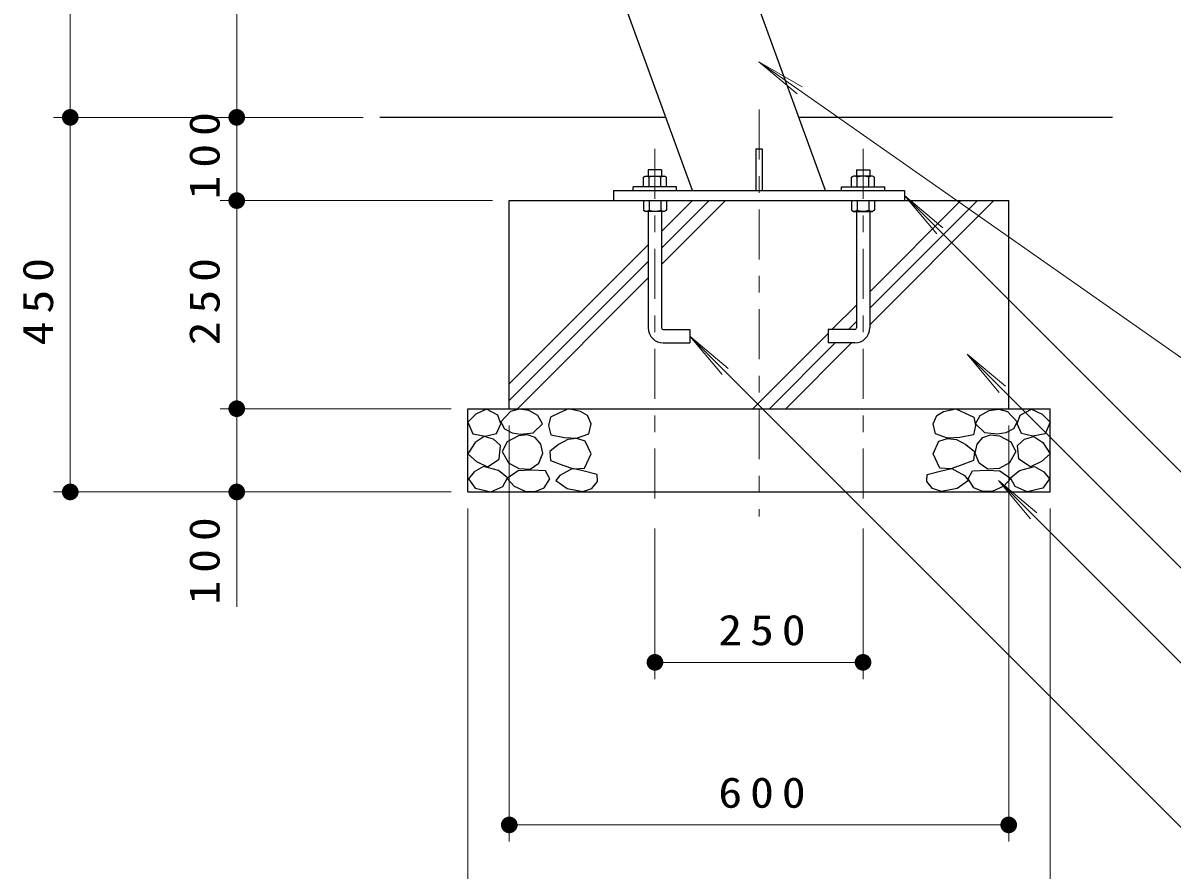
# Model space of a CAD drawing. Units: millimetres on the paper, scale 1:20. Extents: x -365 to 0, y -12 to 257.
# Drawn here: x -229.2 to -160.1, y 63 to 113.9 of the extents above; entities that cross this region are included whole.
import ezdxf

# ---------------------------------------------------------------- set-up
doc = ezdxf.new("R2010")
doc.units = ezdxf.units.MM
doc.linetypes.add('USER1', pattern=[4.5, 2.5, -2])
doc.linetypes.add('USER2', pattern=[6, 3, -1, 1, -1])
doc.layers.add('LY_1', color=7, linetype='Continuous', lineweight=25)
doc.styles.add('ＭＳ ゴシック', font='')
doc.styles.get('ＭＳ ゴシック').set_extended_font_data('MS Gothic')

# ---------------------------------------------------------------- blocks, each defined once
blk = doc.blocks.new('filled_dot')
at = {"color": 0, "linetype": 'Continuous', "lineweight": -2, "const_width": 1.25}
blk.add_lwpolyline([(-0.625, 0, 1), (0.625, 0, 1)], format="xyb", close=True, dxfattribs=at)

msp = doc.modelspace()

# ---------------------------------------------------------------- linework, layer by layer
at = {"layer": 'LY_1', "lineweight": 13}
for p, q in [((-226.312, 108.247), (-226.312, 149.915)), ((-216.312, 108.247), (-216.312, 129.248)), ((-184.946, 111.589), (-182.649, 109.659)), ((-184.946, 111.589), (-182.349, 110.087)), ((-159.546, 93.782), (-184.946, 111.589)), ((-208.722, 108.247), (-227.312, 108.247)), ((-208.722, 108.247), (-227.312, 108.247)), ((-226.312, 85.747), (-226.312, 108.247)), ((-208.722, 108.247), (-217.312, 108.247)), ((-216.312, 103.247), (-216.312, 108.247)), ((-176.189, 103.547), (-174.26, 101.248)), ((-176.189, 103.547), (-173.891, 101.618)), ((-159.523, 86.881), (-176.189, 103.547)), ((-200.939, 103.247), (-217.312, 103.247)), ((-216.312, 90.747), (-216.312, 103.247)), ((-190.789, 99.408), (-186.95, 103.247)), ((-190.789, 100.398), (-187.94, 103.247)), ((-190.789, 101.388), (-188.93, 103.247)), ((-178.289, 95.786), (-170.828, 103.247)), ((-178.289, 96.776), (-171.818, 103.247)), ((-178.289, 97.766), (-172.808, 103.247)), ((-199.939, 92.238), (-191.589, 100.588)), ((-199.939, 91.248), (-191.589, 99.598)), ((-199.45, 90.747), (-191.589, 98.608)), ((-180.558, 95.497), (-179.089, 96.966)), ((-179.568, 95.497), (-179.089, 95.976)), ((-184.939, 91.116), (-180.789, 95.266)), ((-189.089, 95.097), (-187.16, 92.798)), ((-189.089, 95.097), (-186.791, 93.168)), ((-159.523, 65.531), (-189.089, 95.097)), ((-184.318, 90.747), (-180.368, 94.697)), ((-183.328, 90.747), (-179.378, 94.697)), ((-172.439, 94.027), (-170.51, 91.729)), ((-172.439, 94.027), (-170.141, 92.099)), ((-159.523, 81.111), (-172.439, 94.027)), ((-185.308, 90.747), (-184.939, 91.116)), ((-203.439, 90.747), (-217.312, 90.747)), ((-216.312, 78.839), (-216.312, 90.747)), ((-199.939, 89.747), (-199.939, 64.747)), ((-169.939, 89.747), (-169.939, 64.747)), ((-170.55, 86.429), (-168.622, 84.131)), ((-170.55, 86.429), (-168.252, 84.501)), ((-159.523, 75.402), (-170.55, 86.429)), ((-203.439, 85.747), (-227.312, 85.747)), ((-202.439, 84.747), (-202.439, 54.747)), ((-167.439, 84.747), (-167.439, 54.747)), ((-191.189, 83.551), (-191.189, 74.511)), ((-178.689, 83.551), (-178.689, 74.511)), ((-178.689, 75.511), (-191.189, 75.511)), ((-169.939, 65.747), (-199.939, 65.747))]:
    msp.add_line(p, q, dxfattribs=at)
at = {"layer": 'LY_1'}
for p, q in [((-180.948, 103.847), (-188.269, 123.962)), ((-188.929, 103.847), (-195.685, 122.406)), ((-190.531, 108.247), (-207.722, 108.247)), ((-163.706, 108.247), (-182.55, 108.247)), ((-190.789, 105.097), (-191.589, 105.097)), ((-191.589, 105.097), (-191.589, 104.722)), ((-190.789, 105.097), (-190.789, 104.722)), ((-179.089, 105.097), (-178.289, 105.097)), ((-179.089, 105.097), (-179.089, 104.722)), ((-178.289, 105.097), (-178.289, 104.722)), ((-191.882, 104.654), (-191.764, 104.722)), ((-191.882, 104.072), (-191.882, 104.654)), ((-191.764, 104.722), (-190.614, 104.722)), ((-191.535, 104.072), (-191.535, 104.654)), ((-190.842, 104.072), (-190.842, 104.654)), ((-190.496, 104.654), (-190.614, 104.722)), ((-190.496, 104.072), (-190.496, 104.654)), ((-179.382, 104.654), (-179.264, 104.722)), ((-179.382, 104.072), (-179.382, 104.654)), ((-178.114, 104.722), (-179.264, 104.722)), ((-179.035, 104.072), (-179.035, 104.654)), ((-178.342, 104.072), (-178.342, 104.654)), ((-177.996, 104.654), (-178.114, 104.722)), ((-177.996, 104.072), (-177.996, 104.654)), ((-193.689, 103.847), (-193.689, 103.247)), ((-193.689, 103.847), (-176.189, 103.847)), ((-189.889, 104.072), (-192.489, 104.072)), ((-192.489, 103.847), (-192.489, 104.072)), ((-189.889, 103.847), (-189.889, 104.072)), ((-179.989, 104.072), (-177.389, 104.072)), ((-179.989, 103.847), (-179.989, 104.072)), ((-177.389, 103.847), (-177.389, 104.072)), ((-176.189, 103.847), (-176.189, 103.247)), ((-199.939, 90.747), (-199.939, 103.247)), ((-199.939, 103.247), (-169.939, 103.247)), ((-191.882, 103.247), (-191.882, 102.665)), ((-191.535, 103.247), (-191.535, 102.665)), ((-190.842, 103.247), (-190.842, 102.665)), ((-190.496, 103.247), (-190.496, 102.665)), ((-179.382, 103.247), (-179.382, 102.665)), ((-179.035, 103.247), (-179.035, 102.665)), ((-178.342, 103.247), (-178.342, 102.665)), ((-177.996, 103.247), (-177.996, 102.665)), ((-169.939, 90.747), (-169.939, 103.247)), ((-191.882, 102.665), (-191.764, 102.597)), ((-190.614, 102.597), (-191.764, 102.597)), ((-191.589, 102.597), (-191.589, 95.597)), ((-190.789, 102.597), (-190.789, 95.597)), ((-190.496, 102.665), (-190.614, 102.597)), ((-179.382, 102.665), (-179.264, 102.597)), ((-179.264, 102.597), (-178.114, 102.597)), ((-179.089, 102.597), (-179.089, 95.597)), ((-178.289, 102.597), (-178.289, 95.597)), ((-177.996, 102.665), (-178.114, 102.597)), ((-190.689, 95.497), (-189.089, 95.497)), ((-189.089, 95.497), (-189.089, 94.697)), ((-180.789, 95.497), (-180.789, 94.697)), ((-179.189, 95.497), (-180.789, 95.497)), ((-190.689, 94.697), (-189.089, 94.697)), ((-179.189, 94.697), (-180.789, 94.697)), ((-202.439, 90.747), (-167.439, 90.747)), ((-202.439, 85.747), (-202.439, 90.747)), ((-167.439, 85.747), (-167.439, 90.747)), ((-202.439, 85.747), (-167.439, 85.747))]:
    msp.add_line(p, q, dxfattribs=at)
at = {"layer": 'LY_1', "linetype": 'USER2', "lineweight": 13}
for p, q in [((-184.939, 108.719), (-184.939, 84.265)), ((-191.189, 106.347), (-191.189, 84.551)), ((-178.689, 106.347), (-178.689, 84.551))]:
    msp.add_line(p, q, dxfattribs=at)
at = {"layer": 'LY_1', "linetype": 'USER1'}
for p, q in [((-185.126, 106.347), (-184.751, 106.347)), ((-185.126, 106.347), (-185.126, 103.847)), ((-184.751, 106.347), (-184.751, 103.847))]:
    msp.add_line(p, q, dxfattribs=at)
at = {"layer": 'LY_1'}
for points in [[(-201.316, 90.717), (-201.95, 90.416), (-202.425, 89.94), (-202.124, 89.243), (-201.396, 89.101), (-200.699, 89.259), (-200.445, 89.845), (-200.635, 90.352)], [(-199.345, 90.721), (-199.872, 90.586), (-200.453, 89.951), (-200.224, 89.532), (-199.766, 89.295), (-199.251, 89.221), (-198.507, 89.289), (-197.94, 89.829), (-198.223, 90.329), (-198.757, 90.64)], [(-196.379, 90.732), (-196.916, 90.508), (-197.462, 90.239), (-197.578, 89.738), (-197.444, 89.174), (-196.621, 89.013), (-195.896, 88.968), (-195.171, 89.228), (-195.019, 89.837), (-195.251, 90.347), (-195.654, 90.57)], [(-173.123, 90.732), (-172.586, 90.508), (-172.04, 90.239), (-171.924, 89.738), (-172.058, 89.174), (-172.882, 89.013), (-173.607, 88.968), (-174.332, 89.228), (-174.484, 89.837), (-174.251, 90.347), (-173.848, 90.57)], [(-170.532, 90.721), (-170.005, 90.586), (-169.424, 89.951), (-169.654, 89.532), (-170.111, 89.295), (-170.627, 89.221), (-171.37, 89.289), (-171.938, 89.829), (-171.654, 90.329), (-171.121, 90.64)], [(-168.561, 90.717), (-167.928, 90.416), (-167.452, 89.94), (-167.753, 89.243), (-168.482, 89.101), (-169.179, 89.259), (-169.433, 89.845), (-169.242, 90.352)], [(-201.443, 89.069), (-201.982, 88.721), (-202.425, 88.039), (-201.918, 87.58), (-201.253, 87.263), (-200.556, 87.707), (-200.477, 88.546), (-200.885, 88.909)], [(-199.98, 87.505), (-199.359, 87.16), (-198.683, 87.113), (-198.17, 87.474), (-197.926, 88.072), (-198.038, 88.61), (-198.386, 89.018), (-198.852, 89.183), (-199.386, 89.127), (-200.076, 88.758), (-200.372, 88.18)], [(-169.897, 87.505), (-170.519, 87.16), (-171.195, 87.113), (-171.708, 87.474), (-171.951, 88.072), (-171.84, 88.61), (-171.492, 89.018), (-171.026, 89.183), (-170.492, 89.127), (-169.802, 88.758), (-169.505, 88.18)], [(-168.434, 89.069), (-167.896, 88.721), (-167.452, 88.039), (-167.959, 87.58), (-168.625, 87.263), (-169.322, 87.707), (-169.401, 88.546), (-168.993, 88.909)], [(-196.429, 88.901), (-196.983, 88.603), (-197.511, 88.185), (-197.457, 87.63), (-196.713, 87.36), (-196.078, 87.144), (-195.429, 87.171), (-195.024, 88.036), (-195.375, 88.793), (-195.879, 88.957)], [(-173.073, 88.901), (-172.519, 88.603), (-171.992, 88.185), (-172.046, 87.63), (-172.789, 87.36), (-173.425, 87.144), (-174.073, 87.171), (-174.479, 88.036), (-174.127, 88.793), (-173.624, 88.957)], [(-201.484, 87.272), (-202.053, 86.953), (-202.391, 86.531), (-201.987, 85.965), (-201.045, 85.762), (-200.329, 86.081), (-200.056, 86.586), (-200.595, 87.041)], [(-198.629, 87.065), (-199.413, 87.025), (-200.075, 86.552), (-199.642, 86.092), (-198.953, 85.781), (-198.388, 85.773), (-197.845, 85.998), (-197.507, 86.525), (-197.764, 87.011)], [(-196.139, 87.157), (-196.909, 86.738), (-197.152, 86.441), (-196.463, 85.954), (-195.517, 85.765), (-194.987, 85.949), (-194.638, 86.373), (-194.665, 86.792), (-195.53, 87.022)], [(-173.364, 87.157), (-172.594, 86.738), (-172.35, 86.441), (-173.04, 85.954), (-173.986, 85.765), (-174.515, 85.949), (-174.864, 86.373), (-174.837, 86.792), (-173.972, 87.022)], [(-171.249, 87.065), (-170.465, 87.025), (-169.803, 86.552), (-170.235, 86.092), (-170.924, 85.781), (-171.489, 85.773), (-172.033, 85.998), (-172.37, 86.525), (-172.114, 87.011)], [(-168.394, 87.272), (-167.825, 86.953), (-167.487, 86.531), (-167.89, 85.965), (-168.833, 85.762), (-169.549, 86.081), (-169.822, 86.586), (-169.283, 87.041)]]:
    msp.add_lwpolyline(points, close=True, dxfattribs=at)
for centre, radius, start, end in [((-191.708, 104.4), 0.307, 55.61586, 124.38414), ((-191.189, 103.561), 1.146, 72.41211, 107.58789), ((-190.669, 104.4), 0.307, 55.61586, 124.38414), ((-179.208, 104.4), 0.307, 55.61586, 124.38414), ((-178.689, 103.561), 1.146, 72.41211, 107.58789), ((-178.169, 104.4), 0.307, 55.61586, 124.38414), ((-191.708, 102.918), 0.307, 235.61587, 304.38414), ((-191.189, 103.757), 1.146, 252.41211, 287.58789), ((-190.669, 102.918), 0.307, 235.61587, 304.38414), ((-179.208, 102.918), 0.307, 235.61587, 304.38414), ((-178.689, 103.757), 1.146, 252.41211, 287.58789), ((-178.169, 102.918), 0.307, 235.61587, 304.38414), ((-190.689, 95.597), 0.9, 180, 270), ((-190.689, 95.597), 0.1, 180, 270), ((-179.189, 95.597), 0.1, 270, 0), ((-179.189, 95.597), 0.9, 270, 0)]:
    msp.add_arc(centre, radius, start, end, dxfattribs=at)

# ---------------------------------------------------------------- block references
at = {"layer": 'LY_1', "lineweight": 13, "xscale": 0.4, "yscale": 0.4}
for p, rotation in [((-226.312, 108.247), 90), ((-226.312, 108.247), 270), ((-216.312, 108.247), 90), ((-216.312, 108.247), 270), ((-216.312, 103.247), 90), ((-216.312, 103.247), 270), ((-216.312, 90.747), 90), ((-216.312, 90.747), 270), ((-226.312, 85.747), 90), ((-216.312, 85.747), 90), ((-178.689, 75.511), 180), ((-169.939, 65.747), 180)]:
    msp.add_blockref('filled_dot', p, dxfattribs=dict(at, rotation=rotation))
for p in [(-191.189, 75.511), (-199.939, 65.747)]:
    msp.add_blockref('filled_dot', p, dxfattribs=at)

# ---------------------------------------------------------------- texts
at = {"layer": 'LY_1', "char_height": 1.833, "attachment_point": 8, "rotation": 90, "style": 'ＭＳ ゴシック'}
for s, insert in [('\\T1.33;\\W1.15;100', (-217.312, 106.175)), ('\\T1.33;\\W1.15;450', (-227.312, 97.412)), ('\\T1.33;\\W1.15;250', (-217.312, 97.412)), ('\\T1.33;\\W1.15;100', (-217.312, 81.839))]:
    msp.add_mtext(s, dxfattribs=dict(at, insert=insert))
at = {"layer": 'LY_1', "char_height": 1.833, "attachment_point": 8, "style": 'ＭＳ ゴシック'}
for s, insert in [('\\T1.33;\\W1.15;250', (-184.524, 76.511)), ('\\T1.33;\\W1.15;600', (-184.522, 66.747))]:
    msp.add_mtext(s, dxfattribs=dict(at, insert=insert))

doc.saveas('drawing.dxf')
